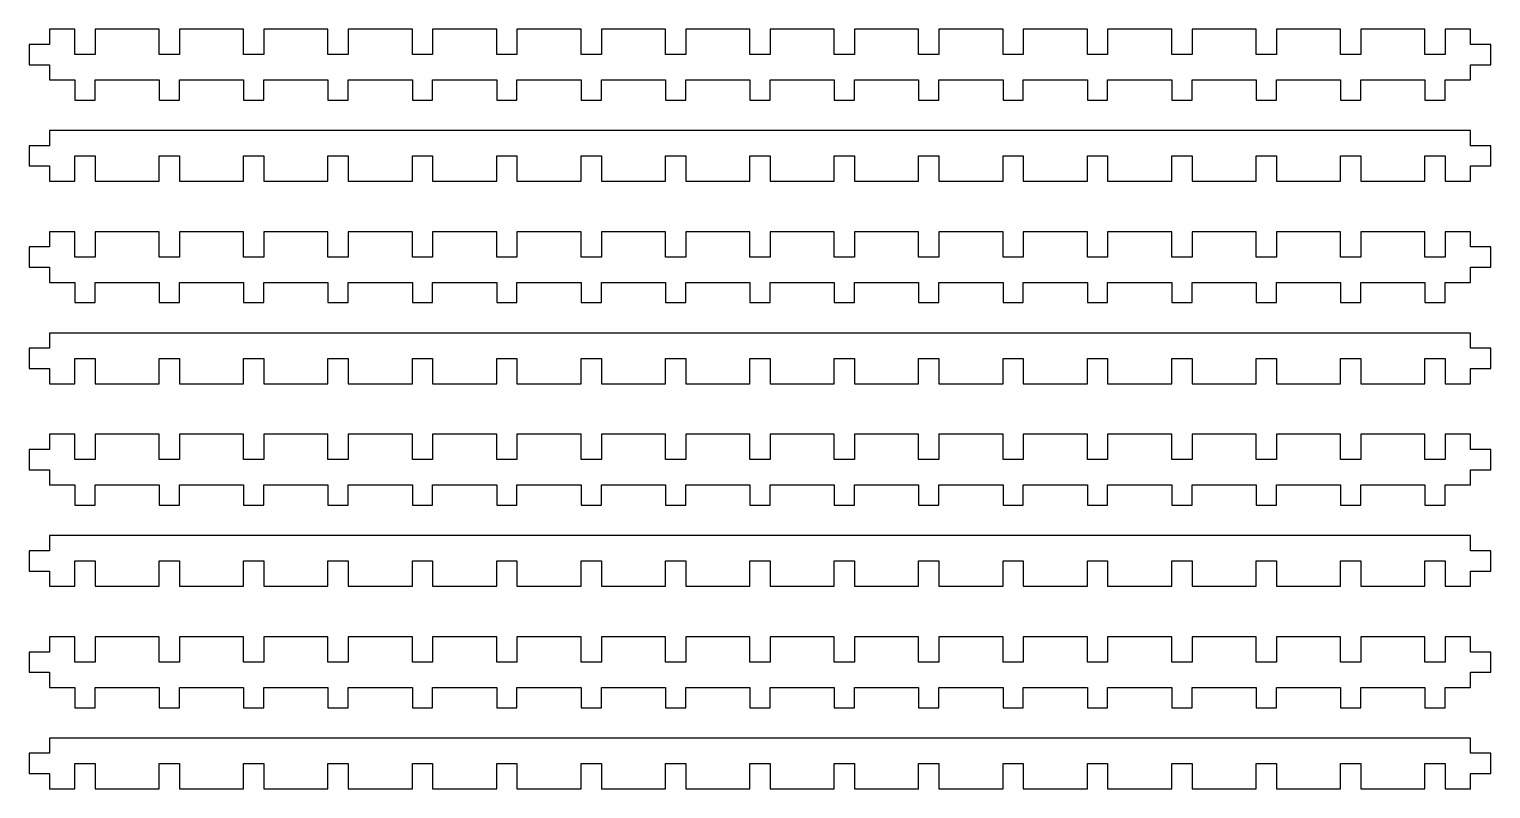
# Model space of a CAD drawing. Header units: metres. Extents: x -299 to 289, y -680 to 587.
# Drawn here: x -298.7 to -10, y -216 to -66 of the extents above; entities that cross this region are included whole.
import ezdxf

# ---------------------------------------------------------------- set-up
doc = ezdxf.new("R2010")
doc.units = ezdxf.units.M

msp = doc.modelspace()

# ---------------------------------------------------------------- linework, layer by layer
for p, q in [((-289.667, -66), (-294.667, -66)), ((-294.667, -66), (-294.667, -69)), ((-289.667, -71), (-289.667, -66)), ((-273, -66), (-285.667, -66)), ((-285.667, -66), (-285.667, -71)), ((-273, -71), (-273, -66)), ((-256.333, -66), (-269, -66)), ((-269, -66), (-269, -71)), ((-256.333, -71), (-256.333, -66)), ((-239.667, -66), (-252.333, -66)), ((-252.333, -66), (-252.333, -71)), ((-239.667, -71), (-239.667, -66)), ((-223, -66), (-235.667, -66)), ((-235.667, -66), (-235.667, -71)), ((-223, -71), (-223, -66)), ((-206.333, -66), (-219, -66)), ((-219, -66), (-219, -71)), ((-206.333, -71), (-206.333, -66)), ((-189.667, -66), (-202.333, -66)), ((-202.333, -66), (-202.333, -71)), ((-189.667, -71), (-189.667, -66)), ((-173, -66), (-185.667, -66)), ((-185.667, -66), (-185.667, -71)), ((-173, -71), (-173, -66)), ((-156.333, -66), (-169, -66)), ((-169, -66), (-169, -71)), ((-156.333, -71), (-156.333, -66)), ((-139.667, -66), (-152.333, -66)), ((-152.333, -66), (-152.333, -71)), ((-139.667, -71), (-139.667, -66)), ((-123, -66), (-135.667, -66)), ((-135.667, -66), (-135.667, -71)), ((-123, -71), (-123, -66)), ((-106.333, -66), (-119, -66)), ((-119, -66), (-119, -71)), ((-106.333, -71), (-106.333, -66)), ((-89.6667, -66), (-102.333, -66)), ((-102.333, -66), (-102.333, -71)), ((-89.6667, -71), (-89.6667, -66)), ((-73, -66), (-85.6667, -66)), ((-85.6667, -66), (-85.6667, -71)), ((-73, -71), (-73, -66)), ((-56.3333, -66), (-69, -66)), ((-69, -66), (-69, -71)), ((-56.3333, -71), (-56.3333, -66)), ((-39.6667, -66), (-52.3333, -66)), ((-52.3333, -66), (-52.3333, -71)), ((-39.6667, -71), (-39.6667, -66)), ((-23, -66), (-35.6667, -66)), ((-35.6667, -66), (-35.6667, -71)), ((-23, -71), (-23, -66)), ((-14, -66), (-19, -66)), ((-19, -66), (-19, -71)), ((-14, -69), (-14, -66)), ((-294.667, -69), (-298.667, -69)), ((-298.667, -69), (-298.667, -73)), ((-10, -69), (-14, -69)), ((-10, -73), (-10, -69)), ((-285.667, -71), (-289.667, -71)), ((-269, -71), (-273, -71)), ((-252.333, -71), (-256.333, -71)), ((-235.667, -71), (-239.667, -71)), ((-219, -71), (-223, -71)), ((-202.333, -71), (-206.333, -71)), ((-185.667, -71), (-189.667, -71)), ((-169, -71), (-173, -71)), ((-152.333, -71), (-156.333, -71)), ((-135.667, -71), (-139.667, -71)), ((-119, -71), (-123, -71)), ((-102.333, -71), (-106.333, -71)), ((-85.6667, -71), (-89.6667, -71)), ((-69, -71), (-73, -71)), ((-52.3333, -71), (-56.3333, -71)), ((-35.6667, -71), (-39.6667, -71)), ((-19, -71), (-23, -71)), ((-298.667, -73), (-294.667, -73)), ((-294.667, -73), (-294.667, -76)), ((-14, -76), (-14, -73)), ((-14, -73), (-10, -73)), ((-294.667, -76), (-289.667, -76)), ((-289.667, -76), (-289.667, -80)), ((-285.667, -76), (-273, -76)), ((-285.667, -80), (-285.667, -76)), ((-273, -76), (-273, -80)), ((-269, -80), (-269, -76)), ((-269, -76), (-256.333, -76)), ((-256.333, -76), (-256.333, -80)), ((-252.333, -80), (-252.333, -76)), ((-252.333, -76), (-239.667, -76)), ((-239.667, -76), (-239.667, -80)), ((-235.667, -80), (-235.667, -76)), ((-235.667, -76), (-223, -76)), ((-223, -76), (-223, -80)), ((-219, -80), (-219, -76)), ((-219, -76), (-206.333, -76)), ((-206.333, -76), (-206.333, -80)), ((-202.333, -80), (-202.333, -76)), ((-202.333, -76), (-189.667, -76)), ((-189.667, -76), (-189.667, -80)), ((-185.667, -80), (-185.667, -76)), ((-185.667, -76), (-173, -76)), ((-173, -76), (-173, -80)), ((-169, -80), (-169, -76)), ((-169, -76), (-156.333, -76)), ((-156.333, -76), (-156.333, -80)), ((-152.333, -80), (-152.333, -76)), ((-152.333, -76), (-139.667, -76)), ((-139.667, -76), (-139.667, -80)), ((-135.667, -80), (-135.667, -76)), ((-135.667, -76), (-123, -76)), ((-123, -76), (-123, -80)), ((-119, -80), (-119, -76)), ((-119, -76), (-106.333, -76)), ((-106.333, -76), (-106.333, -80)), ((-102.333, -80), (-102.333, -76)), ((-102.333, -76), (-89.6667, -76)), ((-89.6667, -76), (-89.6667, -80)), ((-85.6667, -80), (-85.6667, -76)), ((-85.6667, -76), (-73, -76)), ((-73, -76), (-73, -80)), ((-69, -80), (-69, -76)), ((-69, -76), (-56.3333, -76)), ((-56.3333, -76), (-56.3333, -80)), ((-52.3333, -80), (-52.3333, -76)), ((-52.3333, -76), (-39.6667, -76)), ((-39.6667, -76), (-39.6667, -80)), ((-35.6667, -80), (-35.6667, -76)), ((-35.6667, -76), (-23, -76)), ((-23, -76), (-23, -80)), ((-19, -80), (-19, -76)), ((-19, -76), (-14, -76)), ((-289.667, -80), (-285.667, -80)), ((-273, -80), (-269, -80)), ((-256.333, -80), (-252.333, -80)), ((-239.667, -80), (-235.667, -80)), ((-223, -80), (-219, -80)), ((-206.333, -80), (-202.333, -80)), ((-189.667, -80), (-185.667, -80)), ((-173, -80), (-169, -80)), ((-156.333, -80), (-152.333, -80)), ((-139.667, -80), (-135.667, -80)), ((-123, -80), (-119, -80)), ((-106.333, -80), (-102.333, -80)), ((-89.6667, -80), (-85.6667, -80)), ((-73, -80), (-69, -80)), ((-56.3333, -80), (-52.3333, -80)), ((-39.6667, -80), (-35.6667, -80)), ((-23, -80), (-19, -80)), ((-14, -86), (-294.667, -86)), ((-294.667, -86), (-294.667, -89)), ((-14, -89), (-14, -86)), ((-294.667, -89), (-298.667, -89)), ((-298.667, -89), (-298.667, -93)), ((-10, -89), (-14, -89)), ((-10, -93), (-10, -89)), ((-289.667, -91), (-285.667, -91)), ((-289.667, -96), (-289.667, -91)), ((-285.667, -91), (-285.667, -96)), ((-273, -96), (-273, -91)), ((-273, -91), (-269, -91)), ((-269, -91), (-269, -96)), ((-256.333, -96), (-256.333, -91)), ((-256.333, -91), (-252.333, -91)), ((-252.333, -91), (-252.333, -96)), ((-239.667, -96), (-239.667, -91)), ((-239.667, -91), (-235.667, -91)), ((-235.667, -91), (-235.667, -96)), ((-223, -96), (-223, -91)), ((-223, -91), (-219, -91)), ((-219, -91), (-219, -96)), ((-206.333, -96), (-206.333, -91)), ((-206.333, -91), (-202.333, -91)), ((-202.333, -91), (-202.333, -96)), ((-189.667, -96), (-189.667, -91)), ((-189.667, -91), (-185.667, -91)), ((-185.667, -91), (-185.667, -96)), ((-173, -96), (-173, -91)), ((-173, -91), (-169, -91)), ((-169, -91), (-169, -96)), ((-156.333, -96), (-156.333, -91)), ((-156.333, -91), (-152.333, -91)), ((-152.333, -91), (-152.333, -96)), ((-139.667, -96), (-139.667, -91)), ((-139.667, -91), (-135.667, -91)), ((-135.667, -91), (-135.667, -96)), ((-123, -96), (-123, -91)), ((-123, -91), (-119, -91)), ((-119, -91), (-119, -96)), ((-106.333, -96), (-106.333, -91)), ((-106.333, -91), (-102.333, -91)), ((-102.333, -91), (-102.333, -96)), ((-89.6667, -96), (-89.6667, -91)), ((-89.6667, -91), (-85.6667, -91)), ((-85.6667, -91), (-85.6667, -96)), ((-73, -96), (-73, -91)), ((-73, -91), (-69, -91)), ((-69, -91), (-69, -96)), ((-56.3333, -96), (-56.3333, -91)), ((-56.3333, -91), (-52.3333, -91)), ((-52.3333, -91), (-52.3333, -96)), ((-39.6667, -96), (-39.6667, -91)), ((-39.6667, -91), (-35.6667, -91)), ((-35.6667, -91), (-35.6667, -96)), ((-23, -96), (-23, -91)), ((-23, -91), (-19, -91)), ((-19, -91), (-19, -96)), ((-298.667, -93), (-294.667, -93)), ((-294.667, -93), (-294.667, -96)), ((-14, -96), (-14, -93)), ((-14, -93), (-10, -93)), ((-294.667, -96), (-289.667, -96)), ((-285.667, -96), (-273, -96)), ((-269, -96), (-256.333, -96)), ((-252.333, -96), (-239.667, -96)), ((-235.667, -96), (-223, -96)), ((-219, -96), (-206.333, -96)), ((-202.333, -96), (-189.667, -96)), ((-185.667, -96), (-173, -96)), ((-169, -96), (-156.333, -96)), ((-152.333, -96), (-139.667, -96)), ((-135.667, -96), (-123, -96)), ((-119, -96), (-106.333, -96)), ((-102.333, -96), (-89.6667, -96)), ((-85.6667, -96), (-73, -96)), ((-69, -96), (-56.3333, -96)), ((-52.3333, -96), (-39.6667, -96)), ((-35.6667, -96), (-23, -96)), ((-19, -96), (-14, -96)), ((-289.667, -106), (-294.667, -106)), ((-294.667, -106), (-294.667, -109)), ((-289.667, -111), (-289.667, -106)), ((-273, -106), (-285.667, -106)), ((-285.667, -106), (-285.667, -111)), ((-273, -111), (-273, -106)), ((-256.333, -106), (-269, -106)), ((-269, -106), (-269, -111)), ((-256.333, -111), (-256.333, -106)), ((-239.667, -106), (-252.333, -106)), ((-252.333, -106), (-252.333, -111)), ((-239.667, -111), (-239.667, -106)), ((-223, -106), (-235.667, -106)), ((-235.667, -106), (-235.667, -111)), ((-223, -111), (-223, -106)), ((-206.333, -106), (-219, -106)), ((-219, -106), (-219, -111)), ((-206.333, -111), (-206.333, -106)), ((-189.667, -106), (-202.333, -106)), ((-202.333, -106), (-202.333, -111)), ((-189.667, -111), (-189.667, -106)), ((-173, -106), (-185.667, -106)), ((-185.667, -106), (-185.667, -111)), ((-173, -111), (-173, -106)), ((-156.333, -106), (-169, -106)), ((-169, -106), (-169, -111)), ((-156.333, -111), (-156.333, -106)), ((-139.667, -106), (-152.333, -106)), ((-152.333, -106), (-152.333, -111)), ((-139.667, -111), (-139.667, -106)), ((-123, -106), (-135.667, -106)), ((-135.667, -106), (-135.667, -111)), ((-123, -111), (-123, -106)), ((-106.333, -106), (-119, -106)), ((-119, -106), (-119, -111)), ((-106.333, -111), (-106.333, -106)), ((-89.6667, -106), (-102.333, -106)), ((-102.333, -106), (-102.333, -111)), ((-89.6667, -111), (-89.6667, -106)), ((-73, -106), (-85.6667, -106)), ((-85.6667, -106), (-85.6667, -111)), ((-73, -111), (-73, -106)), ((-56.3333, -106), (-69, -106)), ((-69, -106), (-69, -111)), ((-56.3333, -111), (-56.3333, -106)), ((-39.6667, -106), (-52.3333, -106)), ((-52.3333, -106), (-52.3333, -111)), ((-39.6667, -111), (-39.6667, -106)), ((-23, -106), (-35.6667, -106)), ((-35.6667, -106), (-35.6667, -111)), ((-23, -111), (-23, -106)), ((-14, -106), (-19, -106)), ((-19, -106), (-19, -111)), ((-14, -109), (-14, -106)), ((-294.667, -109), (-298.667, -109)), ((-298.667, -109), (-298.667, -113)), ((-10, -109), (-14, -109)), ((-10, -113), (-10, -109)), ((-285.667, -111), (-289.667, -111)), ((-269, -111), (-273, -111)), ((-252.333, -111), (-256.333, -111)), ((-235.667, -111), (-239.667, -111)), ((-219, -111), (-223, -111)), ((-202.333, -111), (-206.333, -111)), ((-185.667, -111), (-189.667, -111)), ((-169, -111), (-173, -111)), ((-152.333, -111), (-156.333, -111)), ((-135.667, -111), (-139.667, -111)), ((-119, -111), (-123, -111)), ((-102.333, -111), (-106.333, -111)), ((-85.6667, -111), (-89.6667, -111)), ((-69, -111), (-73, -111)), ((-52.3333, -111), (-56.3333, -111)), ((-35.6667, -111), (-39.6667, -111)), ((-19, -111), (-23, -111)), ((-298.667, -113), (-294.667, -113)), ((-294.667, -113), (-294.667, -116)), ((-14, -116), (-14, -113)), ((-14, -113), (-10, -113)), ((-294.667, -116), (-289.667, -116)), ((-289.667, -116), (-289.667, -120)), ((-285.667, -116), (-273, -116)), ((-285.667, -120), (-285.667, -116)), ((-273, -116), (-273, -120)), ((-269, -120), (-269, -116)), ((-269, -116), (-256.333, -116)), ((-256.333, -116), (-256.333, -120)), ((-252.333, -120), (-252.333, -116)), ((-252.333, -116), (-239.667, -116)), ((-239.667, -116), (-239.667, -120)), ((-235.667, -120), (-235.667, -116)), ((-235.667, -116), (-223, -116)), ((-223, -116), (-223, -120)), ((-219, -120), (-219, -116)), ((-219, -116), (-206.333, -116)), ((-206.333, -116), (-206.333, -120)), ((-202.333, -120), (-202.333, -116)), ((-202.333, -116), (-189.667, -116)), ((-189.667, -116), (-189.667, -120)), ((-185.667, -120), (-185.667, -116)), ((-185.667, -116), (-173, -116)), ((-173, -116), (-173, -120)), ((-169, -120), (-169, -116)), ((-169, -116), (-156.333, -116)), ((-156.333, -116), (-156.333, -120)), ((-152.333, -120), (-152.333, -116)), ((-152.333, -116), (-139.667, -116)), ((-139.667, -116), (-139.667, -120)), ((-135.667, -120), (-135.667, -116)), ((-135.667, -116), (-123, -116)), ((-123, -116), (-123, -120)), ((-119, -120), (-119, -116)), ((-119, -116), (-106.333, -116)), ((-106.333, -116), (-106.333, -120)), ((-102.333, -120), (-102.333, -116)), ((-102.333, -116), (-89.6667, -116)), ((-89.6667, -116), (-89.6667, -120)), ((-85.6667, -120), (-85.6667, -116)), ((-85.6667, -116), (-73, -116)), ((-73, -116), (-73, -120)), ((-69, -120), (-69, -116)), ((-69, -116), (-56.3333, -116)), ((-56.3333, -116), (-56.3333, -120)), ((-52.3333, -120), (-52.3333, -116)), ((-52.3333, -116), (-39.6667, -116)), ((-39.6667, -116), (-39.6667, -120)), ((-35.6667, -120), (-35.6667, -116)), ((-35.6667, -116), (-23, -116)), ((-23, -116), (-23, -120)), ((-19, -120), (-19, -116)), ((-19, -116), (-14, -116)), ((-289.667, -120), (-285.667, -120)), ((-273, -120), (-269, -120)), ((-256.333, -120), (-252.333, -120)), ((-239.667, -120), (-235.667, -120)), ((-223, -120), (-219, -120)), ((-206.333, -120), (-202.333, -120)), ((-189.667, -120), (-185.667, -120)), ((-173, -120), (-169, -120)), ((-156.333, -120), (-152.333, -120)), ((-139.667, -120), (-135.667, -120)), ((-123, -120), (-119, -120)), ((-106.333, -120), (-102.333, -120)), ((-89.6667, -120), (-85.6667, -120)), ((-73, -120), (-69, -120)), ((-56.3333, -120), (-52.3333, -120)), ((-39.6667, -120), (-35.6667, -120)), ((-23, -120), (-19, -120)), ((-14, -126), (-294.667, -126)), ((-294.667, -126), (-294.667, -129)), ((-14, -129), (-14, -126)), ((-294.667, -129), (-298.667, -129)), ((-298.667, -129), (-298.667, -133)), ((-10, -129), (-14, -129)), ((-10, -133), (-10, -129)), ((-289.667, -131), (-285.667, -131)), ((-289.667, -136), (-289.667, -131)), ((-285.667, -131), (-285.667, -136)), ((-273, -136), (-273, -131)), ((-273, -131), (-269, -131)), ((-269, -131), (-269, -136)), ((-256.333, -136), (-256.333, -131)), ((-256.333, -131), (-252.333, -131)), ((-252.333, -131), (-252.333, -136)), ((-239.667, -136), (-239.667, -131)), ((-239.667, -131), (-235.667, -131)), ((-235.667, -131), (-235.667, -136)), ((-223, -136), (-223, -131)), ((-223, -131), (-219, -131)), ((-219, -131), (-219, -136)), ((-206.333, -136), (-206.333, -131)), ((-206.333, -131), (-202.333, -131)), ((-202.333, -131), (-202.333, -136)), ((-189.667, -136), (-189.667, -131)), ((-189.667, -131), (-185.667, -131)), ((-185.667, -131), (-185.667, -136)), ((-173, -136), (-173, -131)), ((-173, -131), (-169, -131)), ((-169, -131), (-169, -136)), ((-156.333, -136), (-156.333, -131)), ((-156.333, -131), (-152.333, -131)), ((-152.333, -131), (-152.333, -136)), ((-139.667, -136), (-139.667, -131)), ((-139.667, -131), (-135.667, -131)), ((-135.667, -131), (-135.667, -136)), ((-123, -136), (-123, -131)), ((-123, -131), (-119, -131)), ((-119, -131), (-119, -136)), ((-106.333, -136), (-106.333, -131)), ((-106.333, -131), (-102.333, -131)), ((-102.333, -131), (-102.333, -136)), ((-89.6667, -136), (-89.6667, -131)), ((-89.6667, -131), (-85.6667, -131)), ((-85.6667, -131), (-85.6667, -136)), ((-73, -136), (-73, -131)), ((-73, -131), (-69, -131)), ((-69, -131), (-69, -136)), ((-56.3333, -136), (-56.3333, -131)), ((-56.3333, -131), (-52.3333, -131)), ((-52.3333, -131), (-52.3333, -136)), ((-39.6667, -136), (-39.6667, -131)), ((-39.6667, -131), (-35.6667, -131)), ((-35.6667, -131), (-35.6667, -136)), ((-23, -136), (-23, -131)), ((-23, -131), (-19, -131)), ((-19, -131), (-19, -136)), ((-298.667, -133), (-294.667, -133)), ((-294.667, -133), (-294.667, -136)), ((-14, -136), (-14, -133)), ((-14, -133), (-10, -133)), ((-294.667, -136), (-289.667, -136)), ((-285.667, -136), (-273, -136)), ((-269, -136), (-256.333, -136)), ((-252.333, -136), (-239.667, -136)), ((-235.667, -136), (-223, -136)), ((-219, -136), (-206.333, -136)), ((-202.333, -136), (-189.667, -136)), ((-185.667, -136), (-173, -136)), ((-169, -136), (-156.333, -136)), ((-152.333, -136), (-139.667, -136)), ((-135.667, -136), (-123, -136)), ((-119, -136), (-106.333, -136)), ((-102.333, -136), (-89.6667, -136)), ((-85.6667, -136), (-73, -136)), ((-69, -136), (-56.3333, -136)), ((-52.3333, -136), (-39.6667, -136)), ((-35.6667, -136), (-23, -136)), ((-19, -136), (-14, -136)), ((-289.667, -146), (-294.667, -146)), ((-294.667, -146), (-294.667, -149)), ((-289.667, -151), (-289.667, -146)), ((-273, -146), (-285.667, -146)), ((-285.667, -146), (-285.667, -151)), ((-273, -151), (-273, -146)), ((-256.333, -146), (-269, -146)), ((-269, -146), (-269, -151)), ((-256.333, -151), (-256.333, -146)), ((-239.667, -146), (-252.333, -146)), ((-252.333, -146), (-252.333, -151)), ((-239.667, -151), (-239.667, -146)), ((-223, -146), (-235.667, -146)), ((-235.667, -146), (-235.667, -151)), ((-223, -151), (-223, -146)), ((-206.333, -146), (-219, -146)), ((-219, -146), (-219, -151)), ((-206.333, -151), (-206.333, -146)), ((-189.667, -146), (-202.333, -146)), ((-202.333, -146), (-202.333, -151)), ((-189.667, -151), (-189.667, -146)), ((-173, -146), (-185.667, -146)), ((-185.667, -146), (-185.667, -151)), ((-173, -151), (-173, -146)), ((-156.333, -146), (-169, -146)), ((-169, -146), (-169, -151)), ((-156.333, -151), (-156.333, -146)), ((-139.667, -146), (-152.333, -146)), ((-152.333, -146), (-152.333, -151)), ((-139.667, -151), (-139.667, -146)), ((-123, -146), (-135.667, -146)), ((-135.667, -146), (-135.667, -151)), ((-123, -151), (-123, -146)), ((-106.333, -146), (-119, -146)), ((-119, -146), (-119, -151)), ((-106.333, -151), (-106.333, -146)), ((-89.6667, -146), (-102.333, -146)), ((-102.333, -146), (-102.333, -151)), ((-89.6667, -151), (-89.6667, -146)), ((-73, -146), (-85.6667, -146)), ((-85.6667, -146), (-85.6667, -151)), ((-73, -151), (-73, -146)), ((-56.3333, -146), (-69, -146)), ((-69, -146), (-69, -151)), ((-56.3333, -151), (-56.3333, -146)), ((-39.6667, -146), (-52.3333, -146)), ((-52.3333, -146), (-52.3333, -151)), ((-39.6667, -151), (-39.6667, -146)), ((-23, -146), (-35.6667, -146)), ((-35.6667, -146), (-35.6667, -151)), ((-23, -151), (-23, -146)), ((-14, -146), (-19, -146)), ((-19, -146), (-19, -151)), ((-14, -149), (-14, -146)), ((-294.667, -149), (-298.667, -149)), ((-298.667, -149), (-298.667, -153)), ((-10, -149), (-14, -149)), ((-10, -153), (-10, -149)), ((-285.667, -151), (-289.667, -151)), ((-269, -151), (-273, -151)), ((-252.333, -151), (-256.333, -151)), ((-235.667, -151), (-239.667, -151)), ((-219, -151), (-223, -151)), ((-202.333, -151), (-206.333, -151)), ((-185.667, -151), (-189.667, -151)), ((-169, -151), (-173, -151)), ((-152.333, -151), (-156.333, -151)), ((-135.667, -151), (-139.667, -151)), ((-119, -151), (-123, -151)), ((-102.333, -151), (-106.333, -151)), ((-85.6667, -151), (-89.6667, -151)), ((-69, -151), (-73, -151)), ((-52.3333, -151), (-56.3333, -151)), ((-35.6667, -151), (-39.6667, -151)), ((-19, -151), (-23, -151)), ((-298.667, -153), (-294.667, -153)), ((-294.667, -153), (-294.667, -156)), ((-14, -156), (-14, -153)), ((-14, -153), (-10, -153)), ((-294.667, -156), (-289.667, -156)), ((-289.667, -156), (-289.667, -160)), ((-285.667, -156), (-273, -156)), ((-285.667, -160), (-285.667, -156)), ((-273, -156), (-273, -160)), ((-269, -160), (-269, -156)), ((-269, -156), (-256.333, -156)), ((-256.333, -156), (-256.333, -160)), ((-252.333, -160), (-252.333, -156)), ((-252.333, -156), (-239.667, -156)), ((-239.667, -156), (-239.667, -160)), ((-235.667, -160), (-235.667, -156)), ((-235.667, -156), (-223, -156)), ((-223, -156), (-223, -160)), ((-219, -160), (-219, -156)), ((-219, -156), (-206.333, -156)), ((-206.333, -156), (-206.333, -160)), ((-202.333, -160), (-202.333, -156)), ((-202.333, -156), (-189.667, -156)), ((-189.667, -156), (-189.667, -160)), ((-185.667, -160), (-185.667, -156)), ((-185.667, -156), (-173, -156)), ((-173, -156), (-173, -160)), ((-169, -160), (-169, -156)), ((-169, -156), (-156.333, -156)), ((-156.333, -156), (-156.333, -160)), ((-152.333, -160), (-152.333, -156)), ((-152.333, -156), (-139.667, -156)), ((-139.667, -156), (-139.667, -160)), ((-135.667, -160), (-135.667, -156)), ((-135.667, -156), (-123, -156)), ((-123, -156), (-123, -160)), ((-119, -160), (-119, -156)), ((-119, -156), (-106.333, -156)), ((-106.333, -156), (-106.333, -160)), ((-102.333, -160), (-102.333, -156)), ((-102.333, -156), (-89.6667, -156)), ((-89.6667, -156), (-89.6667, -160)), ((-85.6667, -160), (-85.6667, -156)), ((-85.6667, -156), (-73, -156)), ((-73, -156), (-73, -160)), ((-69, -160), (-69, -156)), ((-69, -156), (-56.3333, -156)), ((-56.3333, -156), (-56.3333, -160)), ((-52.3333, -160), (-52.3333, -156)), ((-52.3333, -156), (-39.6667, -156)), ((-39.6667, -156), (-39.6667, -160)), ((-35.6667, -160), (-35.6667, -156)), ((-35.6667, -156), (-23, -156)), ((-23, -156), (-23, -160)), ((-19, -160), (-19, -156)), ((-19, -156), (-14, -156)), ((-289.667, -160), (-285.667, -160)), ((-273, -160), (-269, -160)), ((-256.333, -160), (-252.333, -160)), ((-239.667, -160), (-235.667, -160)), ((-223, -160), (-219, -160)), ((-206.333, -160), (-202.333, -160)), ((-189.667, -160), (-185.667, -160)), ((-173, -160), (-169, -160)), ((-156.333, -160), (-152.333, -160)), ((-139.667, -160), (-135.667, -160)), ((-123, -160), (-119, -160)), ((-106.333, -160), (-102.333, -160)), ((-89.6667, -160), (-85.6667, -160)), ((-73, -160), (-69, -160)), ((-56.3333, -160), (-52.3333, -160)), ((-39.6667, -160), (-35.6667, -160)), ((-23, -160), (-19, -160)), ((-14, -166), (-294.667, -166)), ((-294.667, -166), (-294.667, -169)), ((-14, -169), (-14, -166)), ((-294.667, -169), (-298.667, -169)), ((-298.667, -169), (-298.667, -173)), ((-10, -169), (-14, -169)), ((-10, -173), (-10, -169)), ((-298.667, -173), (-294.667, -173)), ((-294.667, -173), (-294.667, -176)), ((-289.667, -171), (-285.667, -171)), ((-289.667, -176), (-289.667, -171)), ((-285.667, -171), (-285.667, -176)), ((-273, -176), (-273, -171)), ((-273, -171), (-269, -171)), ((-269, -171), (-269, -176)), ((-256.333, -176), (-256.333, -171)), ((-256.333, -171), (-252.333, -171)), ((-252.333, -171), (-252.333, -176)), ((-239.667, -176), (-239.667, -171)), ((-239.667, -171), (-235.667, -171)), ((-235.667, -171), (-235.667, -176)), ((-223, -176), (-223, -171)), ((-223, -171), (-219, -171)), ((-219, -171), (-219, -176)), ((-206.333, -176), (-206.333, -171)), ((-206.333, -171), (-202.333, -171)), ((-202.333, -171), (-202.333, -176)), ((-189.667, -176), (-189.667, -171)), ((-189.667, -171), (-185.667, -171)), ((-185.667, -171), (-185.667, -176)), ((-173, -176), (-173, -171)), ((-173, -171), (-169, -171)), ((-169, -171), (-169, -176)), ((-156.333, -176), (-156.333, -171)), ((-156.333, -171), (-152.333, -171)), ((-152.333, -171), (-152.333, -176)), ((-139.667, -176), (-139.667, -171)), ((-139.667, -171), (-135.667, -171)), ((-135.667, -171), (-135.667, -176)), ((-123, -176), (-123, -171)), ((-123, -171), (-119, -171)), ((-119, -171), (-119, -176)), ((-106.333, -176), (-106.333, -171)), ((-106.333, -171), (-102.333, -171)), ((-102.333, -171), (-102.333, -176)), ((-89.6667, -176), (-89.6667, -171)), ((-89.6667, -171), (-85.6667, -171)), ((-85.6667, -171), (-85.6667, -176)), ((-73, -176), (-73, -171)), ((-73, -171), (-69, -171)), ((-69, -171), (-69, -176)), ((-56.3333, -176), (-56.3333, -171)), ((-56.3333, -171), (-52.3333, -171)), ((-52.3333, -171), (-52.3333, -176)), ((-39.6667, -176), (-39.6667, -171)), ((-39.6667, -171), (-35.6667, -171)), ((-35.6667, -171), (-35.6667, -176)), ((-23, -176), (-23, -171)), ((-23, -171), (-19, -171)), ((-19, -171), (-19, -176)), ((-14, -176), (-14, -173)), ((-14, -173), (-10, -173)), ((-294.667, -176), (-289.667, -176)), ((-285.667, -176), (-273, -176)), ((-269, -176), (-256.333, -176)), ((-252.333, -176), (-239.667, -176)), ((-235.667, -176), (-223, -176)), ((-219, -176), (-206.333, -176)), ((-202.333, -176), (-189.667, -176)), ((-185.667, -176), (-173, -176)), ((-169, -176), (-156.333, -176)), ((-152.333, -176), (-139.667, -176)), ((-135.667, -176), (-123, -176)), ((-119, -176), (-106.333, -176)), ((-102.333, -176), (-89.6667, -176)), ((-85.6667, -176), (-73, -176)), ((-69, -176), (-56.3333, -176)), ((-52.3333, -176), (-39.6667, -176)), ((-35.6667, -176), (-23, -176)), ((-19, -176), (-14, -176)), ((-289.667, -186), (-294.667, -186)), ((-294.667, -186), (-294.667, -189)), ((-289.667, -191), (-289.667, -186)), ((-273, -186), (-285.667, -186)), ((-285.667, -186), (-285.667, -191)), ((-273, -191), (-273, -186)), ((-256.333, -186), (-269, -186)), ((-269, -186), (-269, -191)), ((-256.333, -191), (-256.333, -186)), ((-239.667, -186), (-252.333, -186)), ((-252.333, -186), (-252.333, -191)), ((-239.667, -191), (-239.667, -186)), ((-223, -186), (-235.667, -186)), ((-235.667, -186), (-235.667, -191)), ((-223, -191), (-223, -186)), ((-206.333, -186), (-219, -186)), ((-219, -186), (-219, -191)), ((-206.333, -191), (-206.333, -186)), ((-189.667, -186), (-202.333, -186)), ((-202.333, -186), (-202.333, -191)), ((-189.667, -191), (-189.667, -186)), ((-173, -186), (-185.667, -186)), ((-185.667, -186), (-185.667, -191)), ((-173, -191), (-173, -186)), ((-156.333, -186), (-169, -186)), ((-169, -186), (-169, -191)), ((-156.333, -191), (-156.333, -186)), ((-139.667, -186), (-152.333, -186)), ((-152.333, -186), (-152.333, -191)), ((-139.667, -191), (-139.667, -186)), ((-123, -186), (-135.667, -186)), ((-135.667, -186), (-135.667, -191)), ((-123, -191), (-123, -186)), ((-106.333, -186), (-119, -186)), ((-119, -186), (-119, -191)), ((-106.333, -191), (-106.333, -186)), ((-89.6667, -186), (-102.333, -186)), ((-102.333, -186), (-102.333, -191)), ((-89.6667, -191), (-89.6667, -186)), ((-73, -186), (-85.6667, -186)), ((-85.6667, -186), (-85.6667, -191)), ((-73, -191), (-73, -186)), ((-56.3333, -186), (-69, -186)), ((-69, -186), (-69, -191)), ((-56.3333, -191), (-56.3333, -186)), ((-39.6667, -186), (-52.3333, -186)), ((-52.3333, -186), (-52.3333, -191)), ((-39.6667, -191), (-39.6667, -186)), ((-23, -186), (-35.6667, -186)), ((-35.6667, -186), (-35.6667, -191)), ((-23, -191), (-23, -186)), ((-14, -186), (-19, -186)), ((-19, -186), (-19, -191)), ((-14, -189), (-14, -186)), ((-294.667, -189), (-298.667, -189)), ((-298.667, -189), (-298.667, -193)), ((-10, -189), (-14, -189)), ((-10, -193), (-10, -189)), ((-298.667, -193), (-294.667, -193)), ((-294.667, -193), (-294.667, -196)), ((-285.667, -191), (-289.667, -191)), ((-269, -191), (-273, -191)), ((-252.333, -191), (-256.333, -191)), ((-235.667, -191), (-239.667, -191)), ((-219, -191), (-223, -191)), ((-202.333, -191), (-206.333, -191)), ((-185.667, -191), (-189.667, -191)), ((-169, -191), (-173, -191)), ((-152.333, -191), (-156.333, -191)), ((-135.667, -191), (-139.667, -191)), ((-119, -191), (-123, -191)), ((-102.333, -191), (-106.333, -191)), ((-85.6667, -191), (-89.6667, -191)), ((-69, -191), (-73, -191)), ((-52.3333, -191), (-56.3333, -191)), ((-35.6667, -191), (-39.6667, -191)), ((-19, -191), (-23, -191)), ((-14, -196), (-14, -193)), ((-14, -193), (-10, -193)), ((-294.667, -196), (-289.667, -196)), ((-289.667, -196), (-289.667, -200)), ((-285.667, -196), (-273, -196)), ((-285.667, -200), (-285.667, -196)), ((-273, -196), (-273, -200)), ((-269, -200), (-269, -196)), ((-269, -196), (-256.333, -196)), ((-256.333, -196), (-256.333, -200)), ((-252.333, -200), (-252.333, -196)), ((-252.333, -196), (-239.667, -196)), ((-239.667, -196), (-239.667, -200)), ((-235.667, -200), (-235.667, -196)), ((-235.667, -196), (-223, -196)), ((-223, -196), (-223, -200)), ((-219, -200), (-219, -196)), ((-219, -196), (-206.333, -196)), ((-206.333, -196), (-206.333, -200)), ((-202.333, -200), (-202.333, -196)), ((-202.333, -196), (-189.667, -196)), ((-189.667, -196), (-189.667, -200)), ((-185.667, -200), (-185.667, -196)), ((-185.667, -196), (-173, -196)), ((-173, -196), (-173, -200)), ((-169, -200), (-169, -196)), ((-169, -196), (-156.333, -196)), ((-156.333, -196), (-156.333, -200)), ((-152.333, -200), (-152.333, -196)), ((-152.333, -196), (-139.667, -196)), ((-139.667, -196), (-139.667, -200)), ((-135.667, -200), (-135.667, -196)), ((-135.667, -196), (-123, -196)), ((-123, -196), (-123, -200)), ((-119, -200), (-119, -196)), ((-119, -196), (-106.333, -196)), ((-106.333, -196), (-106.333, -200)), ((-102.333, -200), (-102.333, -196)), ((-102.333, -196), (-89.6667, -196)), ((-89.6667, -196), (-89.6667, -200)), ((-85.6667, -200), (-85.6667, -196)), ((-85.6667, -196), (-73, -196)), ((-73, -196), (-73, -200)), ((-69, -200), (-69, -196)), ((-69, -196), (-56.3333, -196)), ((-56.3333, -196), (-56.3333, -200)), ((-52.3333, -200), (-52.3333, -196)), ((-52.3333, -196), (-39.6667, -196)), ((-39.6667, -196), (-39.6667, -200)), ((-35.6667, -200), (-35.6667, -196)), ((-35.6667, -196), (-23, -196)), ((-23, -196), (-23, -200)), ((-19, -200), (-19, -196)), ((-19, -196), (-14, -196)), ((-289.667, -200), (-285.667, -200)), ((-273, -200), (-269, -200)), ((-256.333, -200), (-252.333, -200)), ((-239.667, -200), (-235.667, -200)), ((-223, -200), (-219, -200)), ((-206.333, -200), (-202.333, -200)), ((-189.667, -200), (-185.667, -200)), ((-173, -200), (-169, -200)), ((-156.333, -200), (-152.333, -200)), ((-139.667, -200), (-135.667, -200)), ((-123, -200), (-119, -200)), ((-106.333, -200), (-102.333, -200)), ((-89.6667, -200), (-85.6667, -200)), ((-73, -200), (-69, -200)), ((-56.3333, -200), (-52.3333, -200)), ((-39.6667, -200), (-35.6667, -200)), ((-23, -200), (-19, -200)), ((-14, -206), (-294.667, -206)), ((-294.667, -206), (-294.667, -209)), ((-14, -209), (-14, -206)), ((-294.667, -209), (-298.667, -209)), ((-298.667, -209), (-298.667, -213)), ((-10, -209), (-14, -209)), ((-10, -213), (-10, -209)), ((-298.667, -213), (-294.667, -213)), ((-294.667, -213), (-294.667, -216)), ((-289.667, -211), (-285.667, -211)), ((-289.667, -216), (-289.667, -211)), ((-285.667, -211), (-285.667, -216)), ((-273, -216), (-273, -211)), ((-273, -211), (-269, -211)), ((-269, -211), (-269, -216)), ((-256.333, -216), (-256.333, -211)), ((-256.333, -211), (-252.333, -211)), ((-252.333, -211), (-252.333, -216)), ((-239.667, -216), (-239.667, -211)), ((-239.667, -211), (-235.667, -211)), ((-235.667, -211), (-235.667, -216)), ((-223, -216), (-223, -211)), ((-223, -211), (-219, -211)), ((-219, -211), (-219, -216)), ((-206.333, -216), (-206.333, -211)), ((-206.333, -211), (-202.333, -211)), ((-202.333, -211), (-202.333, -216)), ((-189.667, -216), (-189.667, -211)), ((-189.667, -211), (-185.667, -211)), ((-185.667, -211), (-185.667, -216)), ((-173, -216), (-173, -211)), ((-173, -211), (-169, -211)), ((-169, -211), (-169, -216)), ((-156.333, -216), (-156.333, -211)), ((-156.333, -211), (-152.333, -211)), ((-152.333, -211), (-152.333, -216)), ((-139.667, -216), (-139.667, -211)), ((-139.667, -211), (-135.667, -211)), ((-135.667, -211), (-135.667, -216)), ((-123, -216), (-123, -211)), ((-123, -211), (-119, -211)), ((-119, -211), (-119, -216)), ((-106.333, -216), (-106.333, -211)), ((-106.333, -211), (-102.333, -211)), ((-102.333, -211), (-102.333, -216)), ((-89.6667, -216), (-89.6667, -211)), ((-89.6667, -211), (-85.6667, -211)), ((-85.6667, -211), (-85.6667, -216)), ((-73, -216), (-73, -211)), ((-73, -211), (-69, -211)), ((-69, -211), (-69, -216)), ((-56.3333, -216), (-56.3333, -211)), ((-56.3333, -211), (-52.3333, -211)), ((-52.3333, -211), (-52.3333, -216)), ((-39.6667, -216), (-39.6667, -211)), ((-39.6667, -211), (-35.6667, -211)), ((-35.6667, -211), (-35.6667, -216)), ((-23, -216), (-23, -211)), ((-23, -211), (-19, -211)), ((-19, -211), (-19, -216)), ((-14, -216), (-14, -213)), ((-14, -213), (-10, -213)), ((-294.667, -216), (-289.667, -216)), ((-285.667, -216), (-273, -216)), ((-269, -216), (-256.333, -216)), ((-252.333, -216), (-239.667, -216)), ((-235.667, -216), (-223, -216)), ((-219, -216), (-206.333, -216)), ((-202.333, -216), (-189.667, -216)), ((-185.667, -216), (-173, -216)), ((-169, -216), (-156.333, -216)), ((-152.333, -216), (-139.667, -216)), ((-135.667, -216), (-123, -216)), ((-119, -216), (-106.333, -216)), ((-102.333, -216), (-89.6667, -216)), ((-85.6667, -216), (-73, -216)), ((-69, -216), (-56.3333, -216)), ((-52.3333, -216), (-39.6667, -216)), ((-35.6667, -216), (-23, -216)), ((-19, -216), (-14, -216))]:
    msp.add_line(p, q)

doc.saveas('drawing.dxf')
